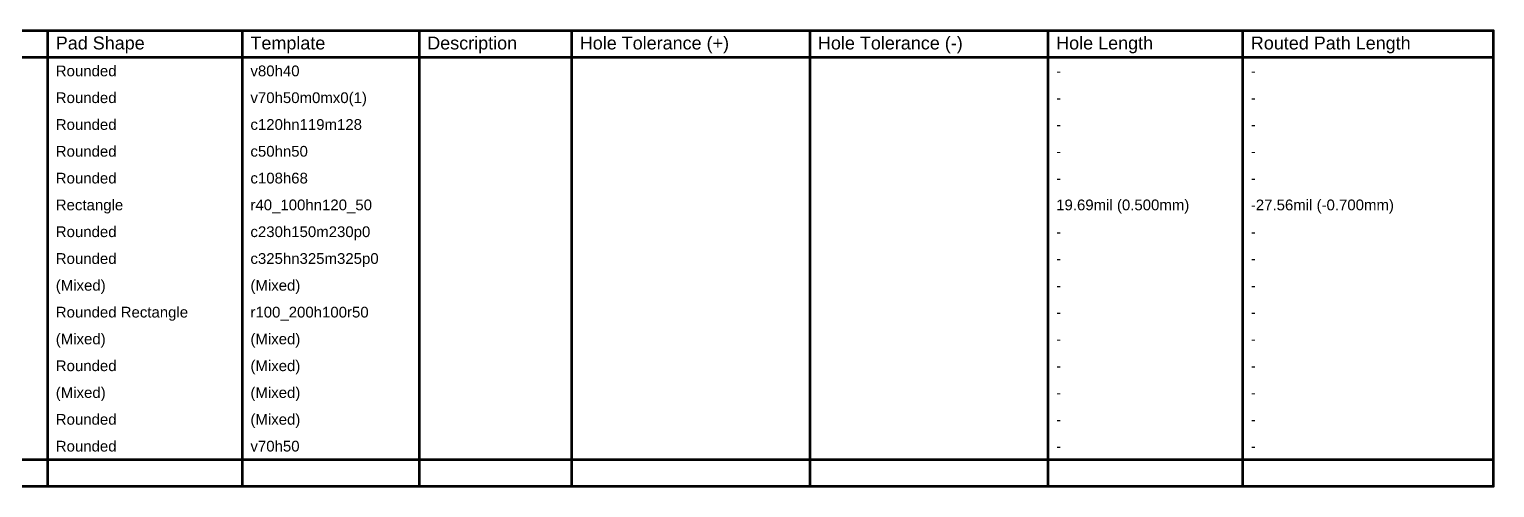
# Model space of a CAD drawing. Header units: inches. Extents: x -3 to 423, y -3 to 110.
# Drawn here: x 214.6 to 423, y 45 to 110.2 of the extents above; entities that cross this region are included whole.
import ezdxf

# ---------------------------------------------------------------- set-up
doc = ezdxf.new("R2010")
doc.units = ezdxf.units.IN
doc.layers.add('Drill Drawing', color=1, linetype='Continuous')
doc.styles.add('Arial', font='', dxfattribs={"height": 0.2})
doc.styles.get('Arial').set_extended_font_data('Arial')

msp = doc.modelspace()

# ---------------------------------------------------------------- linework, layer by layer
at = {"layer": 'Drill Drawing', "const_width": 0.381}
for points in [[(74.28, 109.98), (422.82, 109.98)], [(217.27, 45.21), (217.27, 109.98)], [(244.95, 45.21), (244.95, 109.98)], [(270.09, 45.21), (270.09, 109.98)], [(291.77, 45.21), (291.77, 109.98)], [(325.65, 45.21), (325.65, 109.98)], [(359.52, 45.21), (359.52, 109.98)], [(387.2, 45.21), (387.2, 109.98)], [(422.82, 45.21), (422.82, 109.98)], [(74.28, 106.17), (422.82, 106.17)], [(74.28, 49.02), (422.82, 49.02)], [(74.28, 45.21), (422.82, 45.21)]]:
    msp.add_lwpolyline(points, dxfattribs=at)
at = {"layer": 'Drill Drawing', "const_width": 0.191}
for points in [[(217.18, 109.98, 1), (217.37, 109.98, 1)], [(244.85, 109.98, 1), (245.04, 109.98, 1)], [(269.99, 109.98, 1), (270.18, 109.98, 1)], [(291.68, 109.98, 1), (291.87, 109.98, 1)], [(325.55, 109.98, 1), (325.74, 109.98, 1)], [(359.42, 109.98, 1), (359.62, 109.98, 1)], [(387.1, 109.98, 1), (387.29, 109.98, 1)], [(422.73, 109.98, 1), (422.92, 109.98, 1)], [(422.73, 109.98, 1), (422.92, 109.98, 1)], [(422.73, 106.17, 1), (422.92, 106.17, 1)], [(422.73, 49.02, 1), (422.92, 49.02, 1)], [(217.18, 45.21, 1), (217.37, 45.21, 1)], [(244.85, 45.21, 1), (245.04, 45.21, 1)], [(269.99, 45.21, 1), (270.18, 45.21, 1)], [(291.68, 45.21, 1), (291.87, 45.21, 1)], [(325.55, 45.21, 1), (325.74, 45.21, 1)], [(359.42, 45.21, 1), (359.62, 45.21, 1)], [(387.1, 45.21, 1), (387.29, 45.21, 1)], [(422.73, 45.21, 1), (422.92, 45.21, 1)], [(422.73, 45.21, 1), (422.92, 45.21, 1)]]:
    msp.add_lwpolyline(points, format="xyb", close=True, dxfattribs=at)

# ---------------------------------------------------------------- texts
at = {"layer": 'Drill Drawing', "style": 'Arial'}
for s, height, p in [('Pad Shape', 1.829, (218.41, 107.31)), ('Template', 1.829, (246.09, 107.31)), ('Description', 1.8288, (271.23, 107.31)), ('Hole Tolerance (+)', 1.8288, (292.92, 107.31)), ('Hole Tolerance (-)', 1.8288, (326.79, 107.31)), ('Hole Length', 1.8288, (360.66, 107.31)), ('Routed Path Length', 1.8288, (388.34, 107.31)), ('Rounded', 1.524, (218.41, 103.5)), ('v80h40', 1.524, (246.09, 103.5)), ('-', 1.52, (360.66, 103.5)), ('-', 1.52, (388.34, 103.5)), ('Rounded', 1.524, (218.41, 99.69)), ('v70h50m0mx0(1)', 1.524, (246.09, 99.69)), ('-', 1.52, (360.66, 99.69)), ('-', 1.52, (388.34, 99.69)), ('Rounded', 1.524, (218.41, 95.88)), ('c120hn119m128', 1.524, (246.09, 95.88)), ('-', 1.52, (360.66, 95.88)), ('-', 1.52, (388.34, 95.88)), ('Rounded', 1.524, (218.41, 92.07)), ('c50hn50', 1.524, (246.09, 92.07)), ('-', 1.52, (360.66, 92.07)), ('-', 1.52, (388.34, 92.07)), ('Rounded', 1.524, (218.41, 88.26)), ('c108h68', 1.524, (246.09, 88.26)), ('-', 1.52, (360.66, 88.26)), ('-', 1.52, (388.34, 88.26)), ('Rectangle', 1.524, (218.41, 84.45)), ('r40_100hn120_50', 1.524, (246.09, 84.45)), ('19.69mil (0.500mm)', 1.524, (360.66, 84.45)), ('-27.56mil (-0.700mm)', 1.524, (388.34, 84.45)), ('Rounded', 1.524, (218.41, 80.64)), ('c230h150m230p0', 1.524, (246.09, 80.64)), ('-', 1.52, (360.66, 80.64)), ('-', 1.52, (388.34, 80.64)), ('Rounded', 1.524, (218.41, 76.83)), ('c325hn325m325p0', 1.524, (246.09, 76.83)), ('-', 1.52, (360.66, 76.83)), ('-', 1.52, (388.34, 76.83)), ('(Mixed)', 1.524, (218.41, 73.02)), ('(Mixed)', 1.524, (246.09, 73.02)), ('-', 1.52, (360.66, 73.02)), ('-', 1.52, (388.34, 73.02)), ('Rounded Rectangle', 1.524, (218.41, 69.21)), ('r100_200h100r50', 1.524, (246.09, 69.21)), ('-', 1.52, (360.66, 69.21)), ('-', 1.52, (388.34, 69.21)), ('(Mixed)', 1.524, (218.41, 65.4)), ('(Mixed)', 1.524, (246.09, 65.4)), ('-', 1.52, (360.66, 65.4)), ('-', 1.52, (388.34, 65.4)), ('Rounded', 1.524, (218.41, 61.59)), ('(Mixed)', 1.524, (246.09, 61.59)), ('-', 1.52, (360.66, 61.59)), ('-', 1.52, (388.34, 61.59)), ('(Mixed)', 1.524, (218.41, 57.78)), ('(Mixed)', 1.524, (246.09, 57.78)), ('-', 1.52, (360.66, 57.78)), ('-', 1.52, (388.34, 57.78)), ('Rounded', 1.524, (218.41, 53.97)), ('(Mixed)', 1.524, (246.09, 53.97)), ('-', 1.52, (360.66, 53.97)), ('-', 1.52, (388.34, 53.97)), ('Rounded', 1.524, (218.41, 50.16)), ('v70h50', 1.524, (246.09, 50.16)), ('-', 1.52, (360.66, 50.16)), ('-', 1.52, (388.34, 50.16))]:
    msp.add_text(s, height=height, dxfattribs=at).set_placement(p)

doc.saveas('drawing.dxf')
